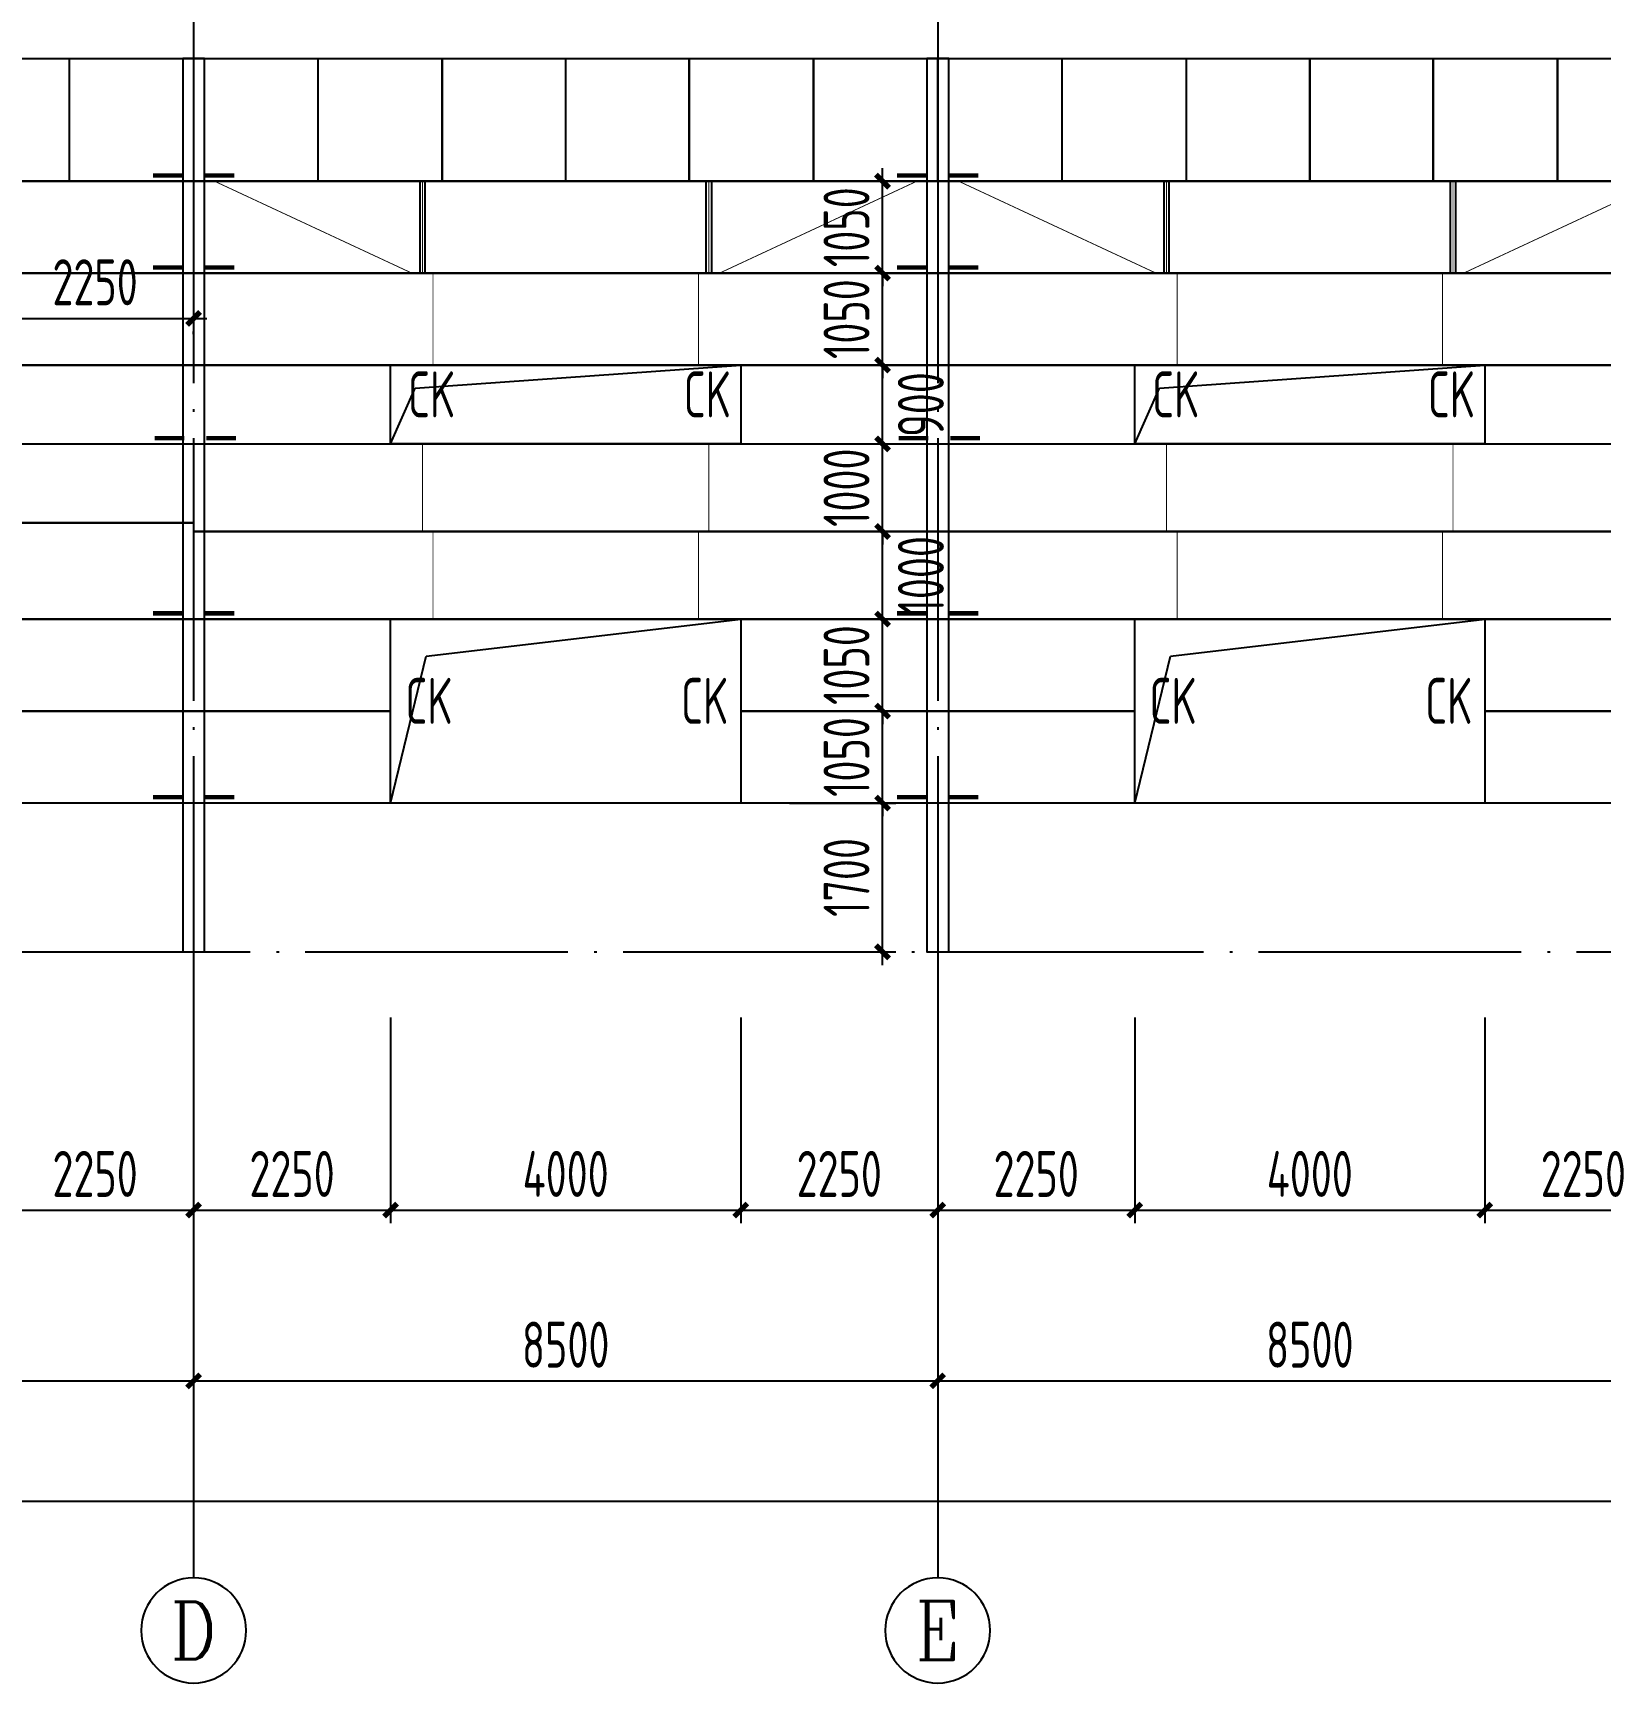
# Model space of a CAD drawing. Extents: x 753177 to 2169292, y -530934 to -273477.
# Drawn here: x 1734160 to 1752060, y -435105 to -416265 of the extents above; entities that cross this region are included whole.
import ezdxf
from ezdxf.enums import TextEntityAlignment as Align

# ---------------------------------------------------------------- set-up
doc = ezdxf.new("R2010")
doc.units = 0
doc.header["$LTSCALE"] = 1500
doc.header["$MEASUREMENT"] = 0
doc.linetypes.add('DOTE', pattern=[2.42, 2, -0.2, 0.02, -0.2])
doc.layers.get('Defpoints').update_dxf_attribs({"color": 252})
for name, color, linetype in [('AXIS', 3, 'Continuous'), ('AXIS_TEXT', 7, 'Continuous'), ('BOLT', 252, 'Continuous'), ('DIM', 3, 'Continuous'), ('THIN', 7, 'Continuous'), ('WINDOW', 4, 'Continuous')]:
    doc.layers.add(name, color=color, linetype=linetype)
doc.styles.add('_TCH_AXIS', font='COMPLEX', dxfattribs={"bigfont": 'GBCBIG'})
doc.styles.add('COMPLEX', font='COMPLEX')
doc.styles.add('TSSD_Dimension', font='Tssdeng.shx', dxfattribs={"width": 0.7, "bigfont": 'hztxt.shx'})
doc.styles.add('TSSD_Label', font='Tssdeng.shx', dxfattribs={"width": 0.7, "bigfont": 'hztxt.shx'})
doc.dimstyles.new('TSSD_150_150', dxfattribs={"dimtxt": 525, "dimasz": 150, "dimexe": 150, "dimexo": 375, "dimgap": 150, "dimtad": 1, "dimdec": 0, "dimzin": 0, "dimdsep": 46, "dimtxsty": 'TSSD_Dimension', "dimblk": 'ARCHTICK', "dimblk1": 'ARCHTICK', "dimblk2": 'ARCHTICK', "dimcen": 0, "dimdle": 150, "dimclrt": 7, "dimadec": 0, "dimazin": 0, "dimtfac": 1, "dimtdec": 0, "dimtix": 1, "dimtmove": 2, "dimatfit": 3, "dimfxl": 0, "dimtolj": 1, "dimtzin": 0, "dimarcsym": 0})

# ---------------------------------------------------------------- blocks, each defined once
blk = doc.blocks.new('_ArchTick')
at = {"color": 0, "linetype": 'ByBlock', "const_width": 0.4}
blk.add_lwpolyline([(-0.5, -0.5), (0.5, 0.5)], dxfattribs=at)
blk = doc.blocks.new('*D782')
at = {"layer": 'AXIS', "color": 0, "lineweight": -2, "transparency": 16777216}
for p, q in [((1727495, -428280), (1727495, -431805)), ((1735995, -428280), (1735995, -431805)), ((1727345, -431655), (1736145, -431655))]:
    blk.add_line(p, q, dxfattribs=at)
at = {"layer": 'Defpoints', "color": 0, "transparency": 16777216}
for p in [(1727495, -427905), (1735995, -427905), (1735995, -431655)]:
    blk.add_point(p, dxfattribs=at)
at = {"layer": 'AXIS', "color": 0, "lineweight": -2, "transparency": 16777216, "xscale": 150, "yscale": 150, "zscale": 150, "rotation": 180}
blk.add_blockref('_ArchTick', (1727495, -431655), dxfattribs=at)
at = {"layer": 'AXIS', "color": 0, "lineweight": -2, "transparency": 16777216, "xscale": 150, "yscale": 150, "zscale": 150}
blk.add_blockref('_ArchTick', (1735995, -431655), dxfattribs=at)
at = {"layer": 'AXIS', "color": 7, "transparency": 16777216, "insert": (1731745, -431242), "char_height": 525, "attachment_point": 5, "style": 'TSSD_Dimension'}
blk.add_mtext('\\A1;8500', dxfattribs=at)
blk = doc.blocks.new('*D783')
at = {"layer": 'AXIS', "color": 0, "lineweight": -2, "transparency": 16777216}
for p, q in [((1735995, -428280), (1735995, -431805)), ((1744495, -428280), (1744495, -431805)), ((1735845, -431655), (1744645, -431655))]:
    blk.add_line(p, q, dxfattribs=at)
at = {"layer": 'Defpoints', "color": 0, "transparency": 16777216}
for p in [(1735995, -427905), (1744495, -427905), (1744495, -431655)]:
    blk.add_point(p, dxfattribs=at)
at = {"layer": 'AXIS', "color": 0, "lineweight": -2, "transparency": 16777216, "xscale": 150, "yscale": 150, "zscale": 150, "rotation": 180}
blk.add_blockref('_ArchTick', (1735995, -431655), dxfattribs=at)
at = {"layer": 'AXIS', "color": 0, "lineweight": -2, "transparency": 16777216, "xscale": 150, "yscale": 150, "zscale": 150}
blk.add_blockref('_ArchTick', (1744495, -431655), dxfattribs=at)
at = {"layer": 'AXIS', "color": 7, "transparency": 16777216, "insert": (1740245, -431242), "char_height": 525, "attachment_point": 5, "style": 'TSSD_Dimension'}
blk.add_mtext('\\A1;8500', dxfattribs=at)
blk = doc.blocks.new('*D784')
at = {"layer": 'AXIS', "color": 0, "lineweight": -2, "transparency": 16777216}
for p, q in [((1744495, -428280), (1744495, -431805)), ((1752995, -428280), (1752995, -431805)), ((1744345, -431655), (1753145, -431655))]:
    blk.add_line(p, q, dxfattribs=at)
at = {"layer": 'Defpoints', "color": 0, "transparency": 16777216}
for p in [(1744495, -427905), (1752995, -427905), (1752995, -431655)]:
    blk.add_point(p, dxfattribs=at)
at = {"layer": 'AXIS', "color": 0, "lineweight": -2, "transparency": 16777216, "xscale": 150, "yscale": 150, "zscale": 150, "rotation": 180}
blk.add_blockref('_ArchTick', (1744495, -431655), dxfattribs=at)
at = {"layer": 'AXIS', "color": 0, "lineweight": -2, "transparency": 16777216, "xscale": 150, "yscale": 150, "zscale": 150}
blk.add_blockref('_ArchTick', (1752995, -431655), dxfattribs=at)
at = {"layer": 'AXIS', "color": 7, "transparency": 16777216, "insert": (1748745, -431242), "char_height": 525, "attachment_point": 5, "style": 'TSSD_Dimension'}
blk.add_mtext('\\A1;8500', dxfattribs=at)
blk = doc.blocks.new('_AXISO')
blk.add_circle((0, 0), 0.5)
at = {"layer": 'AXIS_TEXT', "style": 'COMPLEX', "width": 1.041667}
blk.add_attdef('A', text='', height=0.56, dxfattribs=at).set_placement((-0.25, -0.28), (0.25, -0.28), align=Align.FIT)
blk = doc.blocks.new('*D793')
at = {"layer": 'Defpoints', "color": 0, "transparency": 16777216}
for p in [(1710495, -426757), (1820995, -426757), (1820995, -433030)]:
    blk.add_point(p, dxfattribs=at)
at = {"layer": 'DIM', "color": 0, "lineweight": -2, "transparency": 16777216}
for p, q in [((1710495, -427132), (1710495, -433180)), ((1820995, -427132), (1820995, -433180)), ((1710345, -433030), (1821145, -433030))]:
    blk.add_line(p, q, dxfattribs=at)
at = {"layer": 'DIM', "color": 0, "lineweight": -2, "transparency": 16777216, "xscale": 150, "yscale": 150, "zscale": 150, "rotation": 180}
blk.add_blockref('_ArchTick', (1710495, -433030), dxfattribs=at)
at = {"layer": 'DIM', "color": 0, "lineweight": -2, "transparency": 16777216, "xscale": 150, "yscale": 150, "zscale": 150}
blk.add_blockref('_ArchTick', (1820995, -433030), dxfattribs=at)
at = {"layer": 'DIM', "color": 7, "transparency": 16777216, "insert": (1765745, -432618), "char_height": 525, "attachment_point": 5, "style": 'TSSD_Dimension'}
blk.add_mtext('\\A1;110500', dxfattribs=at)
blk = doc.blocks.new('*D813')
at = {"layer": 'Defpoints', "color": 0, "transparency": 16777216}
for p in [(1733745, -427132), (1735995, -427132), (1735995, -429705)]:
    blk.add_point(p, dxfattribs=at)
at = {"layer": 'DIM', "color": 0, "lineweight": -2, "transparency": 16777216}
for p, q in [((1733745, -427507), (1733745, -429855)), ((1735995, -427507), (1735995, -429855)), ((1733595, -429705), (1736145, -429705))]:
    blk.add_line(p, q, dxfattribs=at)
at = {"layer": 'DIM', "color": 0, "lineweight": -2, "transparency": 16777216, "xscale": 150, "yscale": 150, "zscale": 150, "rotation": 180}
blk.add_blockref('_ArchTick', (1733745, -429705), dxfattribs=at)
at = {"layer": 'DIM', "color": 0, "lineweight": -2, "transparency": 16777216, "xscale": 150, "yscale": 150, "zscale": 150}
blk.add_blockref('_ArchTick', (1735995, -429705), dxfattribs=at)
at = {"layer": 'DIM', "color": 7, "transparency": 16777216, "insert": (1734870, -429292), "char_height": 525, "attachment_point": 5, "style": 'TSSD_Dimension'}
blk.add_mtext('\\A1;2250', dxfattribs=at)
blk = doc.blocks.new('*D814')
at = {"layer": 'Defpoints', "color": 0, "transparency": 16777216}
for p in [(1735995, -427132), (1738245, -427132), (1738245, -429705)]:
    blk.add_point(p, dxfattribs=at)
at = {"layer": 'DIM', "color": 0, "lineweight": -2, "transparency": 16777216}
for p, q in [((1735995, -427507), (1735995, -429855)), ((1738245, -427507), (1738245, -429855)), ((1735845, -429705), (1738395, -429705))]:
    blk.add_line(p, q, dxfattribs=at)
at = {"layer": 'DIM', "color": 0, "lineweight": -2, "transparency": 16777216, "xscale": 150, "yscale": 150, "zscale": 150, "rotation": 180}
blk.add_blockref('_ArchTick', (1735995, -429705), dxfattribs=at)
at = {"layer": 'DIM', "color": 0, "lineweight": -2, "transparency": 16777216, "xscale": 150, "yscale": 150, "zscale": 150}
blk.add_blockref('_ArchTick', (1738245, -429705), dxfattribs=at)
at = {"layer": 'DIM', "color": 7, "transparency": 16777216, "insert": (1737120, -429292), "char_height": 525, "attachment_point": 5, "style": 'TSSD_Dimension'}
blk.add_mtext('\\A1;2250', dxfattribs=at)
blk = doc.blocks.new('*D815')
at = {"layer": 'Defpoints', "color": 0, "transparency": 16777216}
for p in [(1738245, -427132), (1742245, -427132), (1742245, -429705)]:
    blk.add_point(p, dxfattribs=at)
at = {"layer": 'DIM', "color": 0, "lineweight": -2, "transparency": 16777216}
for p, q in [((1738245, -427507), (1738245, -429855)), ((1742245, -427507), (1742245, -429855)), ((1738095, -429705), (1742395, -429705))]:
    blk.add_line(p, q, dxfattribs=at)
at = {"layer": 'DIM', "color": 0, "lineweight": -2, "transparency": 16777216, "xscale": 150, "yscale": 150, "zscale": 150, "rotation": 180}
blk.add_blockref('_ArchTick', (1738245, -429705), dxfattribs=at)
at = {"layer": 'DIM', "color": 0, "lineweight": -2, "transparency": 16777216, "xscale": 150, "yscale": 150, "zscale": 150}
blk.add_blockref('_ArchTick', (1742245, -429705), dxfattribs=at)
at = {"layer": 'DIM', "color": 7, "transparency": 16777216, "insert": (1740245, -429292), "char_height": 525, "attachment_point": 5, "style": 'TSSD_Dimension'}
blk.add_mtext('\\A1;4000', dxfattribs=at)
blk = doc.blocks.new('*D816')
at = {"layer": 'Defpoints', "color": 0, "transparency": 16777216}
for p in [(1742245, -427132), (1744495, -427132), (1744495, -429705)]:
    blk.add_point(p, dxfattribs=at)
at = {"layer": 'DIM', "color": 0, "lineweight": -2, "transparency": 16777216}
for p, q in [((1742245, -427507), (1742245, -429855)), ((1744495, -427507), (1744495, -429855)), ((1742095, -429705), (1744645, -429705))]:
    blk.add_line(p, q, dxfattribs=at)
at = {"layer": 'DIM', "color": 0, "lineweight": -2, "transparency": 16777216, "xscale": 150, "yscale": 150, "zscale": 150, "rotation": 180}
blk.add_blockref('_ArchTick', (1742245, -429705), dxfattribs=at)
at = {"layer": 'DIM', "color": 0, "lineweight": -2, "transparency": 16777216, "xscale": 150, "yscale": 150, "zscale": 150}
blk.add_blockref('_ArchTick', (1744495, -429705), dxfattribs=at)
at = {"layer": 'DIM', "color": 7, "transparency": 16777216, "insert": (1743370, -429292), "char_height": 525, "attachment_point": 5, "style": 'TSSD_Dimension'}
blk.add_mtext('\\A1;2250', dxfattribs=at)
blk = doc.blocks.new('*D817')
at = {"layer": 'Defpoints', "color": 0, "transparency": 16777216}
for p in [(1744495, -427132), (1746745, -427132), (1746745, -429705)]:
    blk.add_point(p, dxfattribs=at)
at = {"layer": 'DIM', "color": 0, "lineweight": -2, "transparency": 16777216}
for p, q in [((1744495, -427507), (1744495, -429855)), ((1746745, -427507), (1746745, -429855)), ((1744345, -429705), (1746895, -429705))]:
    blk.add_line(p, q, dxfattribs=at)
at = {"layer": 'DIM', "color": 0, "lineweight": -2, "transparency": 16777216, "xscale": 150, "yscale": 150, "zscale": 150, "rotation": 180}
blk.add_blockref('_ArchTick', (1744495, -429705), dxfattribs=at)
at = {"layer": 'DIM', "color": 0, "lineweight": -2, "transparency": 16777216, "xscale": 150, "yscale": 150, "zscale": 150}
blk.add_blockref('_ArchTick', (1746745, -429705), dxfattribs=at)
at = {"layer": 'DIM', "color": 7, "transparency": 16777216, "insert": (1745620, -429292), "char_height": 525, "attachment_point": 5, "style": 'TSSD_Dimension'}
blk.add_mtext('\\A1;2250', dxfattribs=at)
blk = doc.blocks.new('*D818')
at = {"layer": 'Defpoints', "color": 0, "transparency": 16777216}
for p in [(1746745, -427132), (1750745, -427132), (1750745, -429705)]:
    blk.add_point(p, dxfattribs=at)
at = {"layer": 'DIM', "color": 0, "lineweight": -2, "transparency": 16777216}
for p, q in [((1746745, -427507), (1746745, -429855)), ((1750745, -427507), (1750745, -429855)), ((1746595, -429705), (1750895, -429705))]:
    blk.add_line(p, q, dxfattribs=at)
at = {"layer": 'DIM', "color": 0, "lineweight": -2, "transparency": 16777216, "xscale": 150, "yscale": 150, "zscale": 150, "rotation": 180}
blk.add_blockref('_ArchTick', (1746745, -429705), dxfattribs=at)
at = {"layer": 'DIM', "color": 0, "lineweight": -2, "transparency": 16777216, "xscale": 150, "yscale": 150, "zscale": 150}
blk.add_blockref('_ArchTick', (1750745, -429705), dxfattribs=at)
at = {"layer": 'DIM', "color": 7, "transparency": 16777216, "insert": (1748745, -429292), "char_height": 525, "attachment_point": 5, "style": 'TSSD_Dimension'}
blk.add_mtext('\\A1;4000', dxfattribs=at)
blk = doc.blocks.new('*D819')
at = {"layer": 'Defpoints', "color": 0, "transparency": 16777216}
for p in [(1750745, -427132), (1752995, -427132), (1752995, -429705)]:
    blk.add_point(p, dxfattribs=at)
at = {"layer": 'DIM', "color": 0, "lineweight": -2, "transparency": 16777216}
for p, q in [((1750745, -427507), (1750745, -429855)), ((1752995, -427507), (1752995, -429855)), ((1750595, -429705), (1753145, -429705))]:
    blk.add_line(p, q, dxfattribs=at)
at = {"layer": 'DIM', "color": 0, "lineweight": -2, "transparency": 16777216, "xscale": 150, "yscale": 150, "zscale": 150, "rotation": 180}
blk.add_blockref('_ArchTick', (1750745, -429705), dxfattribs=at)
at = {"layer": 'DIM', "color": 0, "lineweight": -2, "transparency": 16777216, "xscale": 150, "yscale": 150, "zscale": 150}
blk.add_blockref('_ArchTick', (1752995, -429705), dxfattribs=at)
at = {"layer": 'DIM', "color": 7, "transparency": 16777216, "insert": (1751870, -429292), "char_height": 525, "attachment_point": 5, "style": 'TSSD_Dimension'}
blk.add_mtext('\\A1;2250', dxfattribs=at)
blk = doc.blocks.new('*D944')
at = {"layer": 'Defpoints', "color": 0, "transparency": 16777216}
for p in [(1733745, -419327), (1735995, -419327), (1735995, -419524)]:
    blk.add_point(p, dxfattribs=at)
at = {"layer": 'DIM', "color": 0, "lineweight": -2, "transparency": 16777216}
for p, q in [((1733595, -419524), (1736145, -419524)), ((1733745, -419702), (1733745, -419674)), ((1735995, -419702), (1735995, -419674))]:
    blk.add_line(p, q, dxfattribs=at)
at = {"layer": 'DIM', "color": 0, "lineweight": -2, "transparency": 16777216, "xscale": 150, "yscale": 150, "zscale": 150, "rotation": 180}
blk.add_blockref('_ArchTick', (1733745, -419524), dxfattribs=at)
at = {"layer": 'DIM', "color": 0, "lineweight": -2, "transparency": 16777216, "xscale": 150, "yscale": 150, "zscale": 150}
blk.add_blockref('_ArchTick', (1735995, -419524), dxfattribs=at)
at = {"layer": 'DIM', "color": 7, "transparency": 16777216, "insert": (1734870, -419111), "char_height": 525, "attachment_point": 5, "style": 'TSSD_Dimension'}
blk.add_mtext('\\A1;2250', dxfattribs=at)
blk = doc.blocks.new('*D969')
at = {"layer": 'Defpoints', "color": 0, "transparency": 16777216}
for p in [(1742427, -425057), (1743865, -425057), (1742427, -426757)]:
    blk.add_point(p, dxfattribs=at)
at = {"layer": 'DIM', "color": 0, "lineweight": -2, "transparency": 16777216}
for p, q in [((1743865, -426907), (1743865, -424907)), ((1742802, -425057), (1744015, -425057)), ((1742802, -426757), (1744015, -426757))]:
    blk.add_line(p, q, dxfattribs=at)
at = {"layer": 'DIM', "color": 0, "lineweight": -2, "transparency": 16777216, "xscale": 150, "yscale": 150, "zscale": 150}
for p, rotation in [((1743865, -425057), 90), ((1743865, -426757), 270)]:
    blk.add_blockref('_ArchTick', p, dxfattribs=dict(at, rotation=rotation))
at = {"layer": 'DIM', "color": 7, "transparency": 16777216, "insert": (1743453, -425907), "char_height": 525, "attachment_point": 5, "rotation": 90, "style": 'TSSD_Dimension'}
blk.add_mtext('\\A1;1700', dxfattribs=at)
blk = doc.blocks.new('*D970')
at = {"layer": 'Defpoints', "color": 0, "transparency": 16777216}
for p in [(1742427, -424007), (1743865, -424007), (1742427, -425057)]:
    blk.add_point(p, dxfattribs=at)
at = {"layer": 'DIM', "color": 0, "lineweight": -2, "transparency": 16777216}
for p, q in [((1743865, -424007), (1743865, -423857)), ((1742802, -424007), (1744015, -424007)), ((1743865, -425057), (1743865, -424007)), ((1742802, -425057), (1744015, -425057)), ((1743865, -425057), (1743865, -425207))]:
    blk.add_line(p, q, dxfattribs=at)
at = {"layer": 'DIM', "color": 0, "lineweight": -2, "transparency": 16777216, "xscale": 150, "yscale": 150, "zscale": 150}
for p, rotation in [((1743865, -424007), 270), ((1743865, -425057), 90)]:
    blk.add_blockref('_ArchTick', p, dxfattribs=dict(at, rotation=rotation))
at = {"layer": 'DIM', "color": 7, "transparency": 16777216, "insert": (1743453, -424532), "char_height": 525, "attachment_point": 5, "rotation": 90, "style": 'TSSD_Dimension'}
blk.add_mtext('\\A1;1050', dxfattribs=at)
blk = doc.blocks.new('*D971')
at = {"layer": 'Defpoints', "color": 0, "transparency": 16777216}
for p in [(1742427, -422957), (1743865, -422957), (1742427, -424007)]:
    blk.add_point(p, dxfattribs=at)
at = {"layer": 'DIM', "color": 0, "lineweight": -2, "transparency": 16777216}
for p, q in [((1742802, -422957), (1744015, -422957)), ((1743865, -422957), (1743865, -422807)), ((1743865, -424007), (1743865, -422957)), ((1742802, -424007), (1744015, -424007)), ((1743865, -424007), (1743865, -424157))]:
    blk.add_line(p, q, dxfattribs=at)
at = {"layer": 'DIM', "color": 0, "lineweight": -2, "transparency": 16777216, "xscale": 150, "yscale": 150, "zscale": 150}
for p, rotation in [((1743865, -422957), 270), ((1743865, -424007), 90)]:
    blk.add_blockref('_ArchTick', p, dxfattribs=dict(at, rotation=rotation))
at = {"layer": 'DIM', "color": 7, "transparency": 16777216, "insert": (1743453, -423482), "char_height": 525, "attachment_point": 5, "rotation": 90, "style": 'TSSD_Dimension'}
blk.add_mtext('\\A1;1050', dxfattribs=at)
blk = doc.blocks.new('*D972')
at = {"layer": 'Defpoints', "color": 0, "transparency": 16777216}
for p in [(1742427, -421957), (1743865, -421957), (1742427, -422957)]:
    blk.add_point(p, dxfattribs=at)
at = {"layer": 'DIM', "color": 0, "lineweight": -2, "transparency": 16777216}
for p, q in [((1743865, -423107), (1743865, -421807)), ((1742802, -421957), (1744015, -421957)), ((1742802, -422957), (1744015, -422957))]:
    blk.add_line(p, q, dxfattribs=at)
at = {"layer": 'DIM', "color": 0, "lineweight": -2, "transparency": 16777216, "xscale": 150, "yscale": 150, "zscale": 150}
for p, rotation in [((1743865, -421957), 90), ((1743865, -422957), 270)]:
    blk.add_blockref('_ArchTick', p, dxfattribs=dict(at, rotation=rotation))
at = {"layer": 'DIM', "color": 7, "transparency": 16777216, "insert": (1744303, -422457), "char_height": 525, "attachment_point": 5, "rotation": 90, "style": 'TSSD_Dimension'}
blk.add_mtext('\\A1;1000', dxfattribs=at)
blk = doc.blocks.new('*D973')
at = {"layer": 'Defpoints', "color": 0, "transparency": 16777216}
for p in [(1742411, -420957), (1743865, -420957), (1742427, -421957)]:
    blk.add_point(p, dxfattribs=at)
at = {"layer": 'DIM', "color": 0, "lineweight": -2, "transparency": 16777216}
for p, q in [((1743865, -420957), (1743865, -420807)), ((1742786, -420957), (1744015, -420957)), ((1743865, -421957), (1743865, -420957)), ((1742802, -421957), (1744015, -421957)), ((1743865, -421957), (1743865, -422107))]:
    blk.add_line(p, q, dxfattribs=at)
at = {"layer": 'DIM', "color": 0, "lineweight": -2, "transparency": 16777216, "xscale": 150, "yscale": 150, "zscale": 150}
for p, rotation in [((1743865, -420957), 270), ((1743865, -421957), 90)]:
    blk.add_blockref('_ArchTick', p, dxfattribs=dict(at, rotation=rotation))
at = {"layer": 'DIM', "color": 7, "transparency": 16777216, "insert": (1743453, -421457), "char_height": 525, "attachment_point": 5, "rotation": 90, "style": 'TSSD_Dimension'}
blk.add_mtext('\\A1;1000', dxfattribs=at)
blk = doc.blocks.new('*D974')
at = {"layer": 'Defpoints', "color": 0, "transparency": 16777216}
for p in [(1742427, -420057), (1743865, -420057), (1742411, -420957)]:
    blk.add_point(p, dxfattribs=at)
at = {"layer": 'DIM', "color": 0, "lineweight": -2, "transparency": 16777216}
for p, q in [((1743865, -421107), (1743865, -419907)), ((1742802, -420057), (1744015, -420057)), ((1742786, -420957), (1744015, -420957))]:
    blk.add_line(p, q, dxfattribs=at)
at = {"layer": 'DIM', "color": 0, "lineweight": -2, "transparency": 16777216, "xscale": 150, "yscale": 150, "zscale": 150}
for p, rotation in [((1743865, -420057), 90), ((1743865, -420957), 270)]:
    blk.add_blockref('_ArchTick', p, dxfattribs=dict(at, rotation=rotation))
at = {"layer": 'DIM', "color": 7, "transparency": 16777216, "insert": (1744303, -420507), "char_height": 525, "attachment_point": 5, "rotation": 90, "style": 'TSSD_Dimension'}
blk.add_mtext('\\A1;900', dxfattribs=at)
blk = doc.blocks.new('*D975')
at = {"layer": 'Defpoints', "color": 0, "transparency": 16777216}
for p in [(1742427, -419007), (1743865, -419007), (1742427, -420057)]:
    blk.add_point(p, dxfattribs=at)
at = {"layer": 'DIM', "color": 0, "lineweight": -2, "transparency": 16777216}
for p, q in [((1743865, -419007), (1743865, -418857)), ((1742802, -419007), (1744015, -419007)), ((1743865, -420057), (1743865, -419007)), ((1742802, -420057), (1744015, -420057)), ((1743865, -420057), (1743865, -420207))]:
    blk.add_line(p, q, dxfattribs=at)
at = {"layer": 'DIM', "color": 0, "lineweight": -2, "transparency": 16777216, "xscale": 150, "yscale": 150, "zscale": 150}
for p, rotation in [((1743865, -419007), 270), ((1743865, -420057), 90)]:
    blk.add_blockref('_ArchTick', p, dxfattribs=dict(at, rotation=rotation))
at = {"layer": 'DIM', "color": 7, "transparency": 16777216, "insert": (1743453, -419532), "char_height": 525, "attachment_point": 5, "rotation": 90, "style": 'TSSD_Dimension'}
blk.add_mtext('\\A1;1050', dxfattribs=at)
blk = doc.blocks.new('*D976')
at = {"layer": 'Defpoints', "color": 0, "transparency": 16777216}
for p in [(1742427, -417957), (1743865, -417957), (1742427, -419007)]:
    blk.add_point(p, dxfattribs=at)
at = {"layer": 'DIM', "color": 0, "lineweight": -2, "transparency": 16777216}
for p, q in [((1743865, -417957), (1743865, -417807)), ((1742802, -417957), (1744015, -417957)), ((1743865, -419007), (1743865, -417957)), ((1742802, -419007), (1744015, -419007)), ((1743865, -419007), (1743865, -419157))]:
    blk.add_line(p, q, dxfattribs=at)
at = {"layer": 'DIM', "color": 0, "lineweight": -2, "transparency": 16777216, "xscale": 150, "yscale": 150, "zscale": 150}
for p, rotation in [((1743865, -417957), 270), ((1743865, -419007), 90)]:
    blk.add_blockref('_ArchTick', p, dxfattribs=dict(at, rotation=rotation))
at = {"layer": 'DIM', "color": 7, "transparency": 16777216, "insert": (1743453, -418482), "char_height": 525, "attachment_point": 5, "rotation": 90, "style": 'TSSD_Dimension'}
blk.add_mtext('\\A1;1050', dxfattribs=at)

msp = doc.modelspace()

# ---------------------------------------------------------------- linework, layer by layer
at = {"color": 2, "linetype": 'ByBlock'}
for points, const_width in [([(1710195.3, -416557.3), (1821295.3, -416557.3)], 25), ([(1710195.3, -417957.3), (1821295.3, -417957.3)], 25), ([(1736234.4, -417957.3), (1738489.4, -419007.3)], 10), ([(1738609.4, -417957.3), (1738609.4, -419007.3)], 10), ([(1741881.3, -417957.3), (1741881.3, -419007.3)], 10), ([(1744256.3, -417957.3), (1742001.3, -419007.3)], 10), ([(1744734.4, -417957.3), (1746989.4, -419007.3)], 10), ([(1747109.4, -417957.3), (1747109.4, -419007.3)], 10), ([(1750381.3, -417957.3), (1750381.3, -419007.3)], 10), ([(1752756.3, -417957.3), (1750501.3, -419007.3)], 10), ([(1733745.3, -419007.3), (1821295.3, -419007.3)], 25), ([(1735995.3, -419007.3), (1746745.3, -419007.3)], 25), ([(1738729.4, -419007.3), (1738729.4, -420057.3)], 10), ([(1741761.3, -419007.3), (1741761.3, -420057.3)], 10), ([(1744495.3, -419007.3), (1755245.3, -419007.3)], 25), ([(1747229.4, -419007.3), (1747229.4, -420057.3)], 10), ([(1750261.3, -419007.3), (1750261.3, -420057.3)], 10), ([(1718995.3, -420057.3), (1821295.3, -420057.3)], 25), ([(1718995.3, -420957.3), (1821295.3, -420957.3)], 25), ([(1738609.4, -420957.3), (1738609.4, -421957.3)], 10), ([(1741881.3, -420957.3), (1741881.3, -421957.3)], 10), ([(1747109.4, -420957.3), (1747109.4, -421957.3)], 10), ([(1750381.3, -420957.3), (1750381.3, -421957.3)], 10), ([(1735995.3, -421957.3), (1744495.3, -421957.3)], 25), ([(1738729.4, -421957.3), (1738729.4, -422957.3)], 10), ([(1741761.3, -421957.3), (1741761.3, -422957.3)], 10), ([(1744495.3, -421957.3), (1752995.3, -421957.3)], 25), ([(1747229.4, -421957.3), (1747229.4, -422957.3)], 10), ([(1750261.3, -421957.3), (1750261.3, -422957.3)], 10), ([(1733745.3, -422957.3), (1763745.3, -422957.3)], 25), ([(1733745.3, -424007.3), (1738245.3, -424007.3)], 25), ([(1742245.3, -424007.3), (1746745.3, -424007.3)], 25), ([(1750745.3, -424007.3), (1755245.3, -424007.3)], 25), ([(1733745.3, -425057.3), (1763745.3, -425057.3)], 25)]:
    msp.add_lwpolyline(points, dxfattribs=dict(at, const_width=const_width))
at = {"color": 4, "linetype": 'ByBlock'}
for points in [[(1736120.3, -416557.3), (1735870.3, -416557.3), (1735870.3, -426757.3), (1736120.3, -426757.3)], [(1744620.3, -416557.3), (1744370.3, -416557.3), (1744370.3, -426757.3), (1744620.3, -426757.3)]]:
    msp.add_lwpolyline(points, close=True, dxfattribs=at)
at = {"color": 2, "linetype": 'ByBlock'}
for points in [[(1738639.4, -419007.3), (1738639.4, -417957.3), (1738579.4, -417957.3), (1738579.4, -419007.3)], [(1741851.3, -419007.3), (1741851.3, -417957.3), (1741911.3, -417957.3), (1741911.3, -419007.3)], [(1747139.4, -419007.3), (1747139.4, -417957.3), (1747079.4, -417957.3), (1747079.4, -419007.3)], [(1750351.3, -419007.3), (1750351.3, -417957.3), (1750411.3, -417957.3), (1750411.3, -419007.3)]]:
    msp.add_lwpolyline(points, close=True, dxfattribs=at)
at = {"layer": 'AXIS', "color": 252, "linetype": 'DOTE'}
for p, q in [((1735995.3, -413631.5), (1735995.3, -427905)), ((1744495.3, -413631.5), (1744495.3, -427905))]:
    msp.add_line(p, q, dxfattribs=at)
at = {"layer": 'AXIS', "color": 253, "linetype": 'DOTE'}
for p, q in [((1708230.6, -416557.3), (1821802.2, -416557.3)), ((1708230.6, -426757.3), (1821802.2, -426757.3))]:
    msp.add_line(p, q, dxfattribs=at)
at = {"layer": 'AXIS'}
for p, q in [((1735995.3, -427905), (1735995.3, -433905)), ((1744495.3, -427905), (1744495.3, -433905))]:
    msp.add_line(p, q, dxfattribs=at)
at = {"layer": 'BOLT', "color": 2}
for p, q in [((1738527.6, -420318.6), (1742245.3, -420057.3)), ((1747027.6, -420318.6), (1750745.3, -420057.3)), ((1738245.3, -420957.3), (1738527.6, -420318.6)), ((1746745.3, -420957.3), (1747027.6, -420318.6)), ((1738652.3, -423381.1), (1742245.3, -422957.3)), ((1747152.3, -423381.1), (1750745.3, -422957.3)), ((1738245.3, -425057.3), (1738652.3, -423381.1)), ((1746745.3, -425057.3), (1747152.3, -423381.1))]:
    msp.add_line(p, q, dxfattribs=at)
at = {"layer": 'BOLT', "color": 2, "const_width": 25}
for points in [[(1734575.3, -417957.3), (1734575.3, -416557.3)], [(1735995.3, -417957.3), (1735995.3, -416557.3)], [(1735995.3, -417957.3), (1735995.3, -416557.3)], [(1737415.3, -417957.3), (1737415.3, -416557.3)], [(1738835.3, -417957.3), (1738835.3, -416557.3)], [(1740245.3, -417957.3), (1740245.3, -416557.3)], [(1741655.3, -417957.3), (1741655.3, -416557.3)], [(1743075.3, -417957.3), (1743075.3, -416557.3)], [(1744495.3, -417957.3), (1744495.3, -416557.3)], [(1744495.3, -417957.3), (1744495.3, -416557.3)], [(1745915.3, -417957.3), (1745915.3, -416557.3)], [(1747335.3, -417957.3), (1747335.3, -416557.3)], [(1748745.3, -417957.3), (1748745.3, -416557.3)], [(1750155.3, -417957.3), (1750155.3, -416557.3)], [(1751575.3, -417957.3), (1751575.3, -416557.3)], [(1727495.3, -421857.3), (1735995.3, -421857.3)]]:
    msp.add_lwpolyline(points, dxfattribs=at)
at = {"layer": 'BOLT', "color": 2}
for points in [[(1738245.3, -420057.3), (1742245.3, -420057.3), (1742245.3, -420957.3), (1738245.3, -420957.3)], [(1746745.3, -420057.3), (1750745.3, -420057.3), (1750745.3, -420957.3), (1746745.3, -420957.3)], [(1742245.3, -425057.3), (1738245.3, -425057.3), (1738245.3, -422957.3), (1742245.3, -422957.3)], [(1750745.3, -425057.3), (1746745.3, -425057.3), (1746745.3, -422957.3), (1750745.3, -422957.3)]]:
    msp.add_lwpolyline(points, close=True, dxfattribs=at)
at = {"layer": 'WINDOW', "linetype": 'ByBlock', "const_width": 50}
for points in [[(1735530, -417891.2), (1735869.8, -417891.2)], [(1736119.8, -417891.1), (1736459.7, -417891.1)], [(1744030, -417891.2), (1744369.8, -417891.2)], [(1744619.8, -417891.1), (1744959.7, -417891.1)], [(1735530, -418941.2), (1735869.8, -418941.2)], [(1736119.8, -418941.1), (1736459.7, -418941.1)], [(1744030, -418941.2), (1744369.8, -418941.2)], [(1744619.8, -418941.1), (1744959.7, -418941.1)], [(1735549, -420891.2), (1735888.8, -420891.2)], [(1736138.8, -420891.1), (1736478.6, -420891.1)], [(1744049, -420891.2), (1744388.8, -420891.2)], [(1744638.8, -420891.1), (1744978.6, -420891.1)], [(1735530, -422891.2), (1735869.8, -422891.2)], [(1736119.8, -422891.1), (1736459.7, -422891.1)], [(1744030, -422891.2), (1744369.8, -422891.2)], [(1744619.8, -422891.1), (1744959.7, -422891.1)], [(1735530, -424991.2), (1735869.8, -424991.2)], [(1736119.8, -424991.1), (1736459.7, -424991.1)], [(1744030, -424991.2), (1744369.8, -424991.2)], [(1744619.8, -424991.1), (1744959.7, -424991.1)]]:
    msp.add_lwpolyline(points, dxfattribs=at)

# ---------------------------------------------------------------- block references
at = {"layer": 'AXIS'}
ref = msp.add_blockref('_AXISO', (1735995.3, -434505), dxfattribs=dict(at, xscale=-1200, yscale=1200, zscale=1200))
ref.add_attrib('A', 'D', dxfattribs={"layer": 'AXIS_TEXT', "height": 652.9, "style": '_TCH_AXIS'}).set_placement((1735731.1, -434831.4), (1736259.6, -434831.4), align=Align.FIT)
ref = msp.add_blockref('_AXISO', (1744495.3, -434505), dxfattribs=dict(at, xscale=-1200, yscale=1200, zscale=1200))
ref.add_attrib('A', 'E', dxfattribs={"layer": 'AXIS_TEXT', "height": 668.2, "style": '_TCH_AXIS'}).set_placement((1744240.8, -434839.1), (1744749.9, -434839.1), align=Align.FIT)

# ---------------------------------------------------------------- texts
at = {"layer": 'THIN', "style": 'TSSD_Label', "width": 0.7}
for p in [(1738984, -420811.3), (1742133.4, -420811.3), (1747484, -420811.3), (1750633.4, -420811.3), (1738954, -424311.3), (1742103.4, -424311.3), (1747454, -424311.3), (1750603.4, -424311.3)]:
    msp.add_text('CK', height=525, dxfattribs=at).set_placement(p, align=Align.BOTTOM_RIGHT)

# ---------------------------------------------------------------- dimensions: what is measured, and where the dimension line sits
at = {"layer": 'AXIS'}
for p1, p2, picture, middle in [((1727495.3, -427905), (1735995.3, -427905), '*D782', (1731745.3, -431242.5)), ((1735995.3, -427905), (1744495.3, -427905), '*D783', (1740245.3, -431242.5)), ((1744495.3, -427905), (1752995.3, -427905), '*D784', (1748745.3, -431242.5))]:
    dim = msp.add_aligned_dim(p1=p1, p2=p2, distance=-3750, dimstyle='TSSD_150_150', dxfattribs=at)
    dim.commit()
    dim.dimension.update_dxf_attribs({"geometry": picture, "text_midpoint": middle})
at = {"layer": 'DIM'}
for base, p1, p2, picture, middle in [((1743865, -417957.3), (1742427.3, -419007.3), (1742427.3, -417957.3), '*D976', (1743452.5, -418482.3)), ((1743865, -419007.3), (1742427.3, -420057.3), (1742427.3, -419007.3), '*D975', (1743452.5, -419532.3)), ((1743865, -420957.3), (1742427.3, -421957.3), (1742411.1, -420957.3), '*D973', (1743452.5, -421457.3)), ((1743865, -422957.3), (1742427.3, -424007.3), (1742427.3, -422957.3), '*D971', (1743452.5, -423482.3)), ((1743865, -424007.3), (1742427.3, -425057.3), (1742427.3, -424007.3), '*D970', (1743452.5, -424532.3)), ((1743865, -425057.3), (1742427.3, -426757.3), (1742427.3, -425057.3), '*D969', (1743452.5, -425907.3))]:
    dim = msp.add_linear_dim(base=base, p1=p1, p2=p2, angle=90, dimstyle='TSSD_150_150', dxfattribs=at)
    dim.commit()
    dim.dimension.update_dxf_attribs({"geometry": picture, "text_midpoint": middle})
for base, p1, p2, picture, middle in [((1735995.3, -419523.8), (1733745.3, -419326.8), (1735995.3, -419326.8), '*D944', (1734870.3, -419111.3)), ((1820995.3, -433030.2), (1710495.3, -426757.3), (1820995.3, -426757.3), '*D793', (1765745.3, -432617.7)), ((1735995.3, -429704.6), (1733745.3, -427132.3), (1735995.3, -427132.3), '*D813', (1734870.3, -429292.1)), ((1738245.3, -429704.6), (1735995.3, -427132.3), (1738245.3, -427132.3), '*D814', (1737120.3, -429292.1)), ((1742245.3, -429704.6), (1738245.3, -427132.3), (1742245.3, -427132.3), '*D815', (1740245.3, -429292.1)), ((1744495.3, -429704.6), (1742245.3, -427132.3), (1744495.3, -427132.3), '*D816', (1743370.3, -429292.1)), ((1746745.3, -429704.6), (1744495.3, -427132.3), (1746745.3, -427132.3), '*D817', (1745620.3, -429292.1)), ((1750745.3, -429704.6), (1746745.3, -427132.3), (1750745.3, -427132.3), '*D818', (1748745.3, -429292.1)), ((1752995.3, -429704.6), (1750745.3, -427132.3), (1752995.3, -427132.3), '*D819', (1751870.3, -429292.1))]:
    dim = msp.add_linear_dim(base=base, p1=p1, p2=p2, dimstyle='TSSD_150_150', dxfattribs=at)
    dim.commit()
    dim.dimension.update_dxf_attribs({"geometry": picture, "text_midpoint": middle})
for base, p1, p2, picture, middle in [((1743865, -420057.3), (1742411.1, -420957.3), (1742427.3, -420057.3), '*D974', (1744302.5, -420507.3)), ((1743865, -421957.3), (1742427.3, -422957.3), (1742427.3, -421957.3), '*D972', (1744302.5, -422457.3))]:
    dim = msp.add_linear_dim(base=base, p1=p1, p2=p2, angle=90, dimstyle='TSSD_150_150', dxfattribs=at)
    dim.commit()
    dim.dimension.update_dxf_attribs({"geometry": picture, "text_midpoint": middle, "dimtype": 160})

doc.saveas('drawing.dxf')
